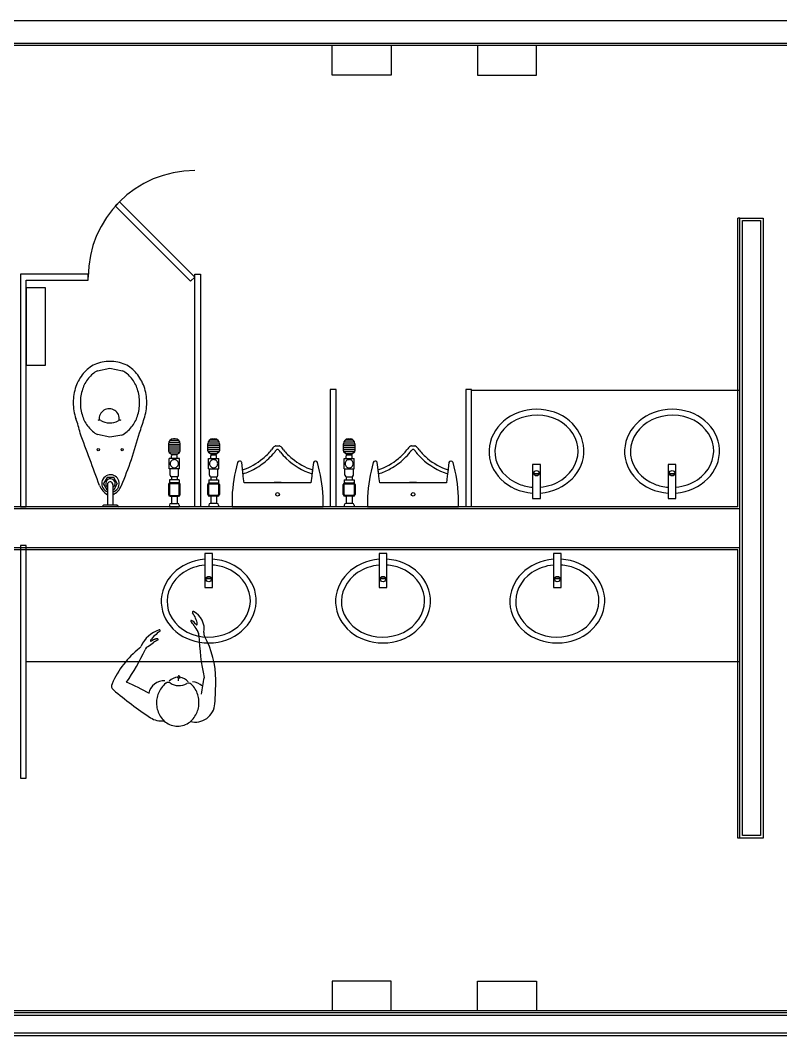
# Model space of a CAD drawing. Header units: millimetres. Extents: x -155 to 94595, y -3153 to 63413.
# Drawn here: x 76850 to 80775, y 37692 to 42957 of the extents above; entities that cross this region are included whole.
import ezdxf

# ---------------------------------------------------------------- set-up
doc = ezdxf.new("R2010")
doc.units = ezdxf.units.MM
for name, color, linetype in [('door', 252, 'Continuous'), ('int', 185, 'Continuous'), ('section', 2, 'Continuous'), ('wall', 5, 'Continuous')]:
    doc.layers.add(name, color=color, linetype=linetype)

msp = doc.modelspace()

# ---------------------------------------------------------------- linework, layer by layer
at = {"layer": 'door'}
msp.add_lwpolyline([(77749.86, 41632.055), (77360.951, 42020.963), (77339.738, 41999.75), (77728.646, 41610.841)], close=True, dxfattribs=at)
msp.add_arc((77749.86, 41632.055), 550, 90, 180, dxfattribs=at)
at = {"layer": 'int'}
for p, q in [((78460.018, 42674.587), (78460.018, 42826.989)), ((78764.823, 42826.989), (78764.823, 42674.587)), ((79210.018, 42826.989), (79210.018, 42674.587)), ((79514.823, 42674.587), (79514.823, 42826.989)), ((78764.823, 42674.587), (78460.018, 42674.587)), ((79210.018, 42674.587), (79514.823, 42674.587)), ((76979.86, 41576.974), (76879.86, 41576.974)), ((76879.86, 41576.974), (76879.86, 41176.974)), ((76979.86, 41176.974), (76979.86, 41576.974)), ((76879.86, 41176.974), (76979.86, 41176.974)), ((77248.487, 41149.239), (77312.473, 41162.058)), ((77312.473, 41162.058), (77376.46, 41149.239)), ((80564.86, 41046.991), (79179.86, 41046.989)), ((77312.473, 40806.624), (77248.487, 40819.442)), ((77372.884, 40816.494), (77312.473, 40806.624)), ((77614.86, 40771.989), (77614.86, 40735.075)), ((77614.86, 40770.832), (77674.86, 40770.832)), ((77614.86, 40760.832), (77674.86, 40760.832)), ((77616.476, 40780.832), (77673.243, 40780.832)), ((77623.43, 40790.832), (77666.289, 40790.832)), ((77649.86, 40796.989), (77639.86, 40796.989)), ((77674.86, 40735.075), (77674.86, 40771.989)), ((77817.609, 40735.075), (77817.609, 40771.989)), ((77877.609, 40770.832), (77817.609, 40770.832)), ((77877.609, 40760.832), (77817.609, 40760.832)), ((77875.993, 40780.832), (77819.226, 40780.832)), ((77869.039, 40790.832), (77826.18, 40790.832)), ((77842.609, 40796.989), (77852.609, 40796.989)), ((77877.609, 40771.989), (77877.609, 40735.075)), ((78517.609, 40735.071), (78517.609, 40771.984)), ((78577.609, 40770.827), (78517.609, 40770.827)), ((78577.609, 40760.827), (78517.609, 40760.827)), ((78575.993, 40780.827), (78519.225, 40780.827)), ((78569.039, 40790.827), (78526.179, 40790.827)), ((78542.609, 40796.984), (78552.609, 40796.984)), ((78577.609, 40771.984), (78577.609, 40735.071)), ((77614.86, 40750.832), (77674.86, 40750.832)), ((77614.86, 40740.832), (77674.86, 40740.832)), ((77615.805, 40730.832), (77673.915, 40730.832)), ((77618.942, 40727.014), (77634.86, 40715.329)), ((77627.363, 40720.832), (77662.356, 40720.832)), ((77629.86, 40695.329), (77629.86, 40710.329)), ((77654.86, 40715.329), (77634.86, 40715.329)), ((77654.86, 40715.329), (77670.777, 40727.014)), ((77659.86, 40695.329), (77659.86, 40710.329)), ((77877.609, 40750.832), (77817.609, 40750.832)), ((77877.609, 40740.832), (77817.609, 40740.832)), ((77876.664, 40730.832), (77818.554, 40730.832)), ((77837.609, 40715.329), (77821.692, 40727.014)), ((77865.105, 40720.832), (77830.113, 40720.832)), ((77832.609, 40695.329), (77832.609, 40710.329)), ((77837.609, 40715.329), (77857.609, 40715.329)), ((77873.527, 40727.014), (77857.609, 40715.329)), ((77862.609, 40695.329), (77862.609, 40710.329)), ((78577.609, 40750.827), (78517.609, 40750.827)), ((78577.609, 40740.828), (78517.609, 40740.828)), ((78576.664, 40730.828), (78518.554, 40730.828)), ((78537.609, 40715.324), (78521.691, 40727.01)), ((78565.105, 40720.828), (78530.113, 40720.828)), ((78532.609, 40695.324), (78532.609, 40710.324)), ((78537.609, 40715.324), (78557.609, 40715.324)), ((78573.527, 40727.01), (78557.609, 40715.324)), ((78562.609, 40695.324), (78562.609, 40710.324)), ((77671.066, 40695.329), (77618.653, 40695.329)), ((77618.653, 40643.329), (77618.653, 40695.329)), ((77671.066, 40643.329), (77671.066, 40695.329)), ((77821.403, 40643.329), (77821.403, 40695.329)), ((77821.403, 40695.329), (77873.815, 40695.329)), ((77873.815, 40643.329), (77873.815, 40695.329)), ((78521.403, 40643.325), (78521.403, 40695.324)), ((78521.403, 40695.324), (78573.815, 40695.324)), ((78573.815, 40643.325), (78573.815, 40695.324)), ((79534.898, 40664.365), (79494.831, 40664.365)), ((79494.831, 40664.365), (79494.831, 40617.158)), ((79534.898, 40617.158), (79534.898, 40664.365)), ((80234.898, 40664.365), (80194.831, 40664.365)), ((80194.831, 40664.365), (80194.831, 40617.158)), ((80234.898, 40617.158), (80234.898, 40664.365)), ((77298.202, 40597.507), (77278.769, 40566.319)), ((77332.51, 40597.507), (77298.202, 40597.507)), ((77350.116, 40566.319), (77332.51, 40597.507)), ((77671.066, 40643.329), (77618.653, 40643.329)), ((77623.185, 40609.208), (77623.185, 40643.329)), ((77629.86, 40602.004), (77629.86, 40586.686)), ((77659.31, 40601.983), (77630.41, 40601.983)), ((77659.86, 40602.004), (77659.86, 40586.686)), ((77666.535, 40609.208), (77666.535, 40643.329)), ((77821.403, 40643.329), (77873.815, 40643.329)), ((77825.934, 40609.208), (77825.934, 40643.329)), ((77832.609, 40602.004), (77832.609, 40586.686)), ((77833.159, 40601.983), (77862.059, 40601.983)), ((77862.609, 40602.004), (77862.609, 40586.686)), ((77869.284, 40609.208), (77869.284, 40643.329)), ((78521.403, 40643.325), (78573.815, 40643.325)), ((78525.934, 40609.203), (78525.934, 40643.325)), ((78532.609, 40601.999), (78532.609, 40586.681)), ((78533.159, 40601.978), (78562.059, 40601.978)), ((78562.609, 40601.999), (78562.609, 40586.681)), ((78569.284, 40609.203), (78569.284, 40643.325)), ((79534.898, 40617.158), (79494.831, 40617.158)), ((79494.831, 40617.158), (79494.831, 40489.014)), ((79494.831, 40617.158), (79534.898, 40617.158)), ((79534.898, 40489.014), (79534.898, 40617.158)), ((80234.898, 40617.158), (80194.831, 40617.158)), ((80194.831, 40617.158), (80194.831, 40489.014)), ((80194.831, 40617.158), (80234.898, 40617.158)), ((80234.898, 40489.014), (80234.898, 40617.158)), ((77298.202, 40535.131), (77278.769, 40566.319)), ((77299.879, 40566.393), (77299.879, 40457.406)), ((77327.158, 40562.433), (77327.158, 40457.406)), ((77350.116, 40566.319), (77332.51, 40535.131)), ((77614.36, 40561.151), (77614.36, 40510.151)), ((77670.36, 40586.686), (77619.36, 40586.686)), ((77619.36, 40586.686), (77619.36, 40569.686)), ((77619.36, 40561.151), (77619.36, 40510.151)), ((77666.11, 40570.401), (77623.61, 40570.401)), ((77666.11, 40565.401), (77623.61, 40565.401)), ((77670.36, 40586.686), (77670.36, 40569.686)), ((77670.36, 40510.151), (77670.36, 40561.151)), ((77675.36, 40510.151), (77675.36, 40561.151)), ((77817.109, 40510.151), (77817.109, 40561.151)), ((77822.109, 40586.686), (77873.109, 40586.686)), ((77822.109, 40586.686), (77822.109, 40569.686)), ((77822.109, 40510.151), (77822.109, 40561.151)), ((77826.359, 40570.401), (77868.859, 40570.401)), ((77826.359, 40565.401), (77868.859, 40565.401)), ((77873.109, 40586.686), (77873.109, 40569.686)), ((77873.109, 40561.151), (77873.109, 40510.151)), ((77878.109, 40561.151), (77878.109, 40510.151)), ((78517.109, 40510.146), (78517.109, 40561.146)), ((78522.109, 40586.681), (78573.109, 40586.681)), ((78522.109, 40586.681), (78522.109, 40569.681)), ((78522.109, 40510.146), (78522.109, 40561.146)), ((78526.359, 40570.396), (78568.859, 40570.396)), ((78526.359, 40565.396), (78568.859, 40565.396)), ((78573.109, 40586.681), (78573.109, 40569.681)), ((78573.109, 40561.146), (78573.109, 40510.146)), ((78578.109, 40561.146), (78578.109, 40510.146)), ((77299.879, 40535.131), (77298.202, 40535.131)), ((77332.51, 40535.131), (77327.158, 40535.131)), ((77623.61, 40505.901), (77666.11, 40505.901)), ((77623.61, 40500.901), (77666.11, 40500.901)), ((77629.86, 40500.901), (77629.86, 40463.989)), ((77659.86, 40500.901), (77659.86, 40463.989)), ((77868.859, 40505.901), (77826.359, 40505.901)), ((77868.859, 40500.901), (77826.359, 40500.901)), ((77832.609, 40500.901), (77832.609, 40463.989)), ((77862.609, 40500.901), (77862.609, 40463.989)), ((78568.859, 40505.896), (78526.359, 40505.896)), ((78568.859, 40500.896), (78526.359, 40500.896)), ((78532.609, 40500.896), (78532.609, 40463.985)), ((78562.609, 40500.896), (78562.609, 40463.985)), ((79494.831, 40489.014), (79534.898, 40489.014)), ((80194.831, 40489.014), (80234.898, 40489.014)), ((77279.89, 40457.406), (77269.656, 40446.989)), ((77360.064, 40446.989), (77269.656, 40446.989)), ((77279.89, 40457.406), (77348.123, 40457.406)), ((77348.123, 40457.406), (77360.064, 40446.989)), ((77619.36, 40455.489), (77619.36, 40446.989)), ((77619.36, 40446.989), (77670.36, 40446.989)), ((77627.86, 40463.989), (77661.86, 40463.989)), ((77670.36, 40455.489), (77670.36, 40446.989)), ((77822.109, 40455.489), (77822.109, 40446.989)), ((77873.109, 40446.989), (77822.109, 40446.989)), ((77864.609, 40463.989), (77830.609, 40463.989)), ((77873.109, 40455.489), (77873.109, 40446.989)), ((78522.109, 40455.485), (78522.109, 40446.985)), ((78573.109, 40446.985), (78522.109, 40446.985)), ((78564.609, 40463.985), (78530.609, 40463.985)), ((78573.109, 40455.485), (78573.109, 40446.985)), ((77842.389, 40204.965), (77802.321, 40204.965)), ((77802.321, 40204.965), (77802.321, 40076.821)), ((77842.389, 40076.821), (77842.389, 40204.965)), ((78742.389, 40204.965), (78702.321, 40204.965)), ((78702.321, 40204.965), (78702.321, 40076.821)), ((78742.389, 40076.821), (78742.389, 40204.965)), ((79642.389, 40204.965), (79602.321, 40204.965)), ((79602.321, 40204.965), (79602.321, 40076.821)), ((79642.389, 40076.821), (79642.389, 40204.965)), ((77802.321, 40076.821), (77842.389, 40076.821)), ((77842.389, 40076.821), (77802.321, 40076.821)), ((77802.321, 40076.821), (77802.321, 40029.613)), ((77842.389, 40029.613), (77842.389, 40076.821)), ((78702.321, 40076.821), (78742.389, 40076.821)), ((78742.389, 40076.821), (78702.321, 40076.821)), ((78702.321, 40076.821), (78702.321, 40029.613)), ((78742.389, 40029.613), (78742.389, 40076.821)), ((79602.321, 40076.821), (79642.389, 40076.821)), ((79642.389, 40076.821), (79602.321, 40076.821)), ((79602.321, 40076.821), (79602.321, 40029.613)), ((79642.389, 40029.613), (79642.389, 40076.821)), ((77802.321, 40029.613), (77842.389, 40029.613)), ((78702.321, 40029.613), (78742.389, 40029.613)), ((79602.321, 40029.613), (79642.389, 40029.613)), ((77537.46, 39759.825), (77536.945, 39759.501)), ((77538.117, 39760.217), (77537.46, 39759.825)), ((77538.727, 39760.564), (77538.117, 39760.217)), ((77539.298, 39760.876), (77538.727, 39760.564)), ((77539.833, 39761.157), (77539.298, 39760.876)), ((77540.34, 39761.414), (77539.833, 39761.157)), ((77540.824, 39761.65), (77540.34, 39761.414)), ((77541.288, 39761.87), (77540.824, 39761.65)), ((77541.737, 39762.077), (77541.288, 39761.87)), ((77542.175, 39762.272), (77541.737, 39762.077)), ((77542.605, 39762.458), (77542.175, 39762.272)), ((77543.031, 39762.637), (77542.605, 39762.458)), ((77543.454, 39762.809), (77543.031, 39762.637)), ((77543.88, 39762.977), (77543.454, 39762.809)), ((77544.311, 39763.142), (77543.88, 39762.977)), ((77544.751, 39763.304), (77544.311, 39763.142)), ((77545.202, 39763.466), (77544.751, 39763.304)), ((77545.669, 39763.627), (77545.202, 39763.466)), ((77546.157, 39763.788), (77545.669, 39763.627)), ((77546.67, 39763.951), (77546.157, 39763.788)), ((77547.214, 39764.116), (77546.67, 39763.951)), ((77547.796, 39764.282), (77547.214, 39764.116)), ((77548.423, 39764.451), (77547.796, 39764.282)), ((77549.105, 39764.621), (77548.423, 39764.451)), ((77549.851, 39764.792), (77549.105, 39764.621)), ((77550.673, 39764.96), (77549.851, 39764.792)), ((77551.584, 39765.12), (77550.673, 39764.96)), ((77552.597, 39765.265), (77551.584, 39765.12)), ((77553.723, 39765.38), (77552.597, 39765.265)), ((77554.964, 39765.444), (77553.723, 39765.38)), ((77556.309, 39765.423), (77554.964, 39765.444)), ((77557.713, 39765.27), (77556.309, 39765.423)), ((77559.093, 39764.929), (77557.713, 39765.27)), ((77560.31, 39764.346), (77559.093, 39764.929)), ((77561.202, 39763.497), (77560.31, 39764.346)), ((77561.062, 39759.689), (77561.101, 39759.919)), ((77561.101, 39759.919), (77561.579, 39761.182)), ((77561.637, 39762.412), (77561.202, 39763.497)), ((77561.579, 39761.182), (77561.637, 39762.412)), ((80564.86, 39646.988), (76879.86, 39646.993)), ((77661.09, 39562.288), (77661.059, 39562.103)), ((77661.225, 39563.054), (77661.09, 39562.288)), ((77661.389, 39563.892), (77661.225, 39563.054)), ((77661.593, 39564.814), (77661.389, 39563.892)), ((77661.846, 39565.831), (77661.593, 39564.814)), ((77662.166, 39566.955), (77661.846, 39565.831)), ((77662.573, 39568.189), (77662.166, 39566.955)), ((77663.094, 39569.523), (77662.573, 39568.189)), ((77663.761, 39570.917), (77663.094, 39569.523)), ((77664.602, 39572.285), (77663.761, 39570.917)), ((77665.628, 39573.479), (77664.602, 39572.285)), ((77666.818, 39574.3), (77665.628, 39573.479)), ((77668.094, 39574.564), (77666.818, 39574.3)), ((77667.06, 39549.18), (77667.749, 39566.103)), ((77669.345, 39574.197), (77668.094, 39574.564)), ((77670.464, 39573.282), (77669.345, 39574.197)), ((77671.39, 39572.008), (77670.464, 39573.282)), ((77672.117, 39570.576), (77671.39, 39572.008)), ((77672.668, 39569.133), (77672.117, 39570.576)), ((77673.079, 39567.761), (77672.668, 39569.133)), ((77673.384, 39566.498), (77673.079, 39567.761)), ((77673.611, 39565.351), (77673.384, 39566.498)), ((77673.781, 39564.317), (77673.611, 39565.351)), ((77673.909, 39563.382), (77673.781, 39564.317)), ((77674.004, 39562.533), (77673.909, 39563.382)), ((77674.076, 39561.759), (77674.004, 39562.533)), ((77674.091, 39561.572), (77674.076, 39561.759)), ((77565.783, 39492.574), (77562.615, 39485.425)), ((77569.405, 39499.561), (77565.783, 39492.574)), ((77573.485, 39506.355), (77569.405, 39499.561)), ((77578.026, 39512.921), (77573.485, 39506.355)), ((77583.026, 39519.22), (77578.026, 39512.921)), ((77588.483, 39525.21), (77583.026, 39519.22)), ((77594.387, 39530.846), (77588.483, 39525.21)), ((77600.725, 39536.081), (77594.387, 39530.846)), ((77601.818, 39536.907), (77600.725, 39536.081)), ((77732.112, 39530.725), (77731.086, 39531.641)), ((77738.003, 39524.993), (77732.112, 39530.725)), ((77743.43, 39518.894), (77738.003, 39524.993)), ((77748.38, 39512.48), (77743.43, 39518.894)), ((77752.852, 39505.795), (77748.38, 39512.48)), ((77756.843, 39498.882), (77752.852, 39505.795)), ((77760.357, 39491.778), (77756.843, 39498.882)), ((77763.398, 39484.52), (77760.357, 39491.778)), ((77552.911, 39440.475), (77552.816, 39432.822)), ((77553.439, 39448.111), (77552.911, 39440.475)), ((77554.399, 39455.713), (77553.439, 39448.111)), ((77555.794, 39463.264), (77554.399, 39455.713)), ((77557.626, 39470.746), (77555.794, 39463.264)), ((77559.898, 39478.141), (77557.626, 39470.746)), ((77562.615, 39485.425), (77559.898, 39478.141)), ((77765.973, 39477.136), (77763.398, 39484.52)), ((77768.089, 39469.655), (77765.973, 39477.136)), ((77769.752, 39462.1), (77768.089, 39469.655)), ((77770.968, 39454.494), (77769.752, 39462.1)), ((77771.744, 39446.854), (77770.968, 39454.494)), ((77772.082, 39439.199), (77771.744, 39446.854)), ((77771.987, 39431.546), (77772.082, 39439.199)), ((77552.816, 39432.822), (77553.155, 39425.167)), ((77553.155, 39425.167), (77553.93, 39417.527)), ((77553.93, 39417.527), (77555.147, 39409.921)), ((77555.147, 39409.921), (77556.81, 39402.366)), ((77556.81, 39402.366), (77558.925, 39394.885)), ((77558.925, 39394.885), (77561.501, 39387.502)), ((77561.501, 39387.502), (77564.543, 39380.243)), ((77759.114, 39379.447), (77762.282, 39386.596)), ((77762.282, 39386.596), (77765, 39393.88)), ((77765, 39393.88), (77767.272, 39401.275)), ((77767.272, 39401.275), (77769.104, 39408.757)), ((77769.104, 39408.757), (77770.498, 39416.308)), ((77770.498, 39416.308), (77771.459, 39423.91)), ((77771.459, 39423.91), (77771.987, 39431.546)), ((77564.543, 39380.243), (77568.056, 39373.14)), ((77568.056, 39373.14), (77572.048, 39366.226)), ((77572.048, 39366.226), (77576.519, 39359.541)), ((77576.519, 39359.541), (77581.47, 39353.127)), ((77581.47, 39353.127), (77586.896, 39347.029)), ((77586.896, 39347.029), (77592.788, 39341.296)), ((77592.788, 39341.296), (77599.129, 39335.98)), ((77599.129, 39335.98), (77605.897, 39331.132)), ((77605.897, 39331.132), (77613.063, 39326.806)), ((77710.278, 39326.878), (77717.418, 39331.159)), ((77717.418, 39331.159), (77724.171, 39335.941)), ((77724.171, 39335.941), (77730.51, 39341.175)), ((77730.51, 39341.175), (77736.414, 39346.812)), ((77736.414, 39346.812), (77741.87, 39352.802)), ((77741.87, 39352.802), (77746.871, 39359.101)), ((77746.871, 39359.101), (77751.412, 39365.666)), ((77751.412, 39365.666), (77755.492, 39372.46)), ((77755.492, 39372.46), (77759.114, 39379.447)), ((77613.063, 39326.806), (77620.588, 39323.051)), ((77620.588, 39323.051), (77628.424, 39319.912)), ((77628.424, 39319.912), (77636.521, 39317.432)), ((77636.521, 39317.432), (77644.816, 39315.642)), ((77644.816, 39315.642), (77653.245, 39314.567)), ((77653.245, 39314.567), (77661.739, 39314.221)), ((77661.739, 39314.221), (77670.228, 39314.606)), ((77670.228, 39314.606), (77678.641, 39315.715)), ((77678.641, 39315.715), (77686.912, 39317.528)), ((77686.912, 39317.528), (77694.979, 39320.018)), ((77694.979, 39320.018), (77702.784, 39323.149)), ((77702.784, 39323.149), (77710.278, 39326.878)), ((78764.824, 37999.392), (78460.019, 37999.392)), ((78460.019, 37999.392), (78460.019, 37846.989)), ((78764.824, 37846.989), (78764.824, 37999.392)), ((79210.019, 37846.989), (79210.019, 37999.392)), ((79210.019, 37999.392), (79514.824, 37999.392)), ((79514.824, 37999.392), (79514.824, 37846.989))]:
    msp.add_line(p, q, dxfattribs=at)
at = {"layer": 'int', "linetype": 'ByBlock'}
for p, q in [((78169.05, 40761.989), (78186.169, 40761.989)), ((78869.05, 40761.985), (78886.168, 40761.985)), ((78181.227, 40741.989), (78173.991, 40741.989)), ((78881.227, 40741.985), (78873.991, 40741.985)), ((77982.949, 40681.989), (77981.001, 40681.989)), ((77998.648, 40625.292), (77992.609, 40674.573)), ((78362.609, 40674.573), (78356.545, 40625.069)), ((78374.217, 40681.989), (78372.27, 40681.989)), ((78682.949, 40681.985), (78681.001, 40681.985)), ((78698.648, 40625.288), (78692.609, 40674.569)), ((79062.609, 40674.569), (79056.545, 40625.065)), ((79074.217, 40681.985), (79072.269, 40681.985)), ((77999.499, 40617.361), (77997.249, 40637.703)), ((78000.898, 40604.95), (77998.648, 40625.292)), ((78002.461, 40590.81), (78000.898, 40604.95)), ((78354.297, 40604.738), (78349.45, 40571.096)), ((78356.545, 40625.069), (78354.297, 40604.738)), ((78357.944, 40637.481), (78355.696, 40617.149)), ((78699.499, 40617.356), (78697.249, 40637.699)), ((78700.897, 40604.945), (78698.648, 40625.288)), ((78702.461, 40590.805), (78700.897, 40604.945)), ((79054.297, 40604.733), (79049.45, 40571.092)), ((79056.545, 40625.065), (79054.297, 40604.733)), ((79057.944, 40637.476), (79055.696, 40617.144)), ((78005.768, 40571.037), (78002.461, 40590.81)), ((78007.882, 40570.871), (78005.768, 40571.037)), ((78012.124, 40570.955), (78007.882, 40570.871)), ((78013.519, 40570.989), (78012.124, 40570.955)), ((78341.7, 40570.989), (78013.519, 40570.989)), ((78159.625, 40570.989), (78159.625, 40573.269)), ((78159.625, 40573.269), (78195.593, 40573.269)), ((78195.593, 40573.269), (78195.593, 40570.989)), ((78343.095, 40571.028), (78341.7, 40570.989)), ((78347.336, 40570.959), (78343.095, 40571.028)), ((78349.45, 40571.096), (78347.336, 40570.959)), ((78705.768, 40571.032), (78702.461, 40590.805)), ((78707.882, 40570.867), (78705.768, 40571.032)), ((78712.123, 40570.95), (78707.882, 40570.867)), ((78713.519, 40570.985), (78712.123, 40570.95)), ((79041.699, 40570.985), (78713.519, 40570.985)), ((78859.625, 40570.985), (78859.625, 40573.265)), ((78859.625, 40573.265), (78895.593, 40573.265)), ((78895.593, 40573.265), (78895.593, 40570.985)), ((79043.095, 40571.024), (79041.699, 40570.985)), ((79047.336, 40570.955), (79043.095, 40571.024)), ((79049.45, 40571.092), (79047.336, 40570.955)), ((77942.609, 40498.693), (77942.609, 40446.989)), ((78412.609, 40446.989), (78412.609, 40498.693)), ((78642.609, 40498.688), (78642.609, 40446.985)), ((79112.609, 40446.985), (79112.609, 40498.688)), ((77942.609, 40446.989), (78412.609, 40446.989)), ((78642.609, 40446.985), (79112.609, 40446.985))]:
    msp.add_line(p, q, dxfattribs=at)
at = {"layer": 'int'}
for centre, radius in [((77252.313, 40741.396), 5.475), ((77375.316, 40741.396), 5.475), ((79514.864, 40620.321), 13.956), ((80214.864, 40620.321), 13.956), ((77822.355, 40073.658), 13.956), ((78722.355, 40073.658), 13.956), ((79622.355, 40073.658), 13.956)]:
    msp.add_circle(centre, radius, dxfattribs=at)
at = {"layer": 'int', "linetype": 'ByBlock'}
for centre in [(78177.609, 40510.989), (78877.609, 40510.985)]:
    msp.add_circle(centre, 9.5, dxfattribs=at)
at = {"layer": 'int'}
for centre, radius, start, end in [((77315.567, 41016.487), 183.932, 116.251824, 139.973954), ((77312.333, 40992.865), 204.124, 89.960565, 112.502143), ((77312.614, 40992.865), 204.124, 67.497857, 90.039435), ((77309.38, 41016.487), 183.932, 40.026046, 63.748176), ((77338.574, 40997.164), 213.977, 139.973954, 160.817856), ((77317.013, 41017.647), 148.366, 117.507974, 141.500328), ((77307.934, 41017.647), 148.366, 38.499672, 62.492026), ((77286.373, 40997.164), 213.977, 19.182144, 40.026046), ((77374.703, 40984.596), 252.23, 160.817856, 180), ((77342.363, 40997.483), 180.757, 141.500328, 161.764165), ((77282.584, 40997.483), 180.757, 18.235835, 38.499672), ((77250.244, 40984.596), 252.23, 0, 19.182144), ((77382.25, 40984.341), 222.754, 161.764165, 180), ((77242.697, 40984.341), 222.754, 360, 18.235835), ((77374.703, 40984.596), 252.23, 180, 199.182144), ((77382.25, 40984.341), 222.754, 180, 198.235835), ((77242.697, 40984.341), 222.754, 341.764165, 0), ((77250.244, 40984.596), 252.23, 340.817856, 360), ((77342.363, 40971.199), 180.757, 198.235835, 218.499672), ((77308.496, 40900.23), 52.244, 352.735434, 186.187384), ((77282.584, 40971.199), 180.757, 321.500328, 341.764165), ((76599.147, 40704.379), 572.423, 12.41423, 20.166312), ((77317.013, 40951.035), 148.366, 218.499672, 242.492026), ((77257.838, 40883.461), 11.211, 51.994761, 133.968029), ((77311.277, 40974.41), 94.385, 240.45891, 297.59909), ((77362.788, 40882.696), 11.211, 51.994761, 133.968029), ((77299.208, 40957.976), 159.516, 297.507974, 321.500328), ((76613.738, 41146.221), 908.26, 339.486433, 344.383482), ((54548.412, 32349.931), 24146.842, 19.8696151, 20.553471), ((75598.561, 41316.403), 1928.721, 336.812346, 345.329676), ((77639.86, 40771.989), 25, 90, 180), ((77649.86, 40771.989), 25, 360, 90), ((77842.609, 40771.989), 25, 90, 180), ((77852.609, 40771.989), 25, 360, 90), ((78542.609, 40771.984), 25, 90, 180), ((78552.609, 40771.984), 25, 360, 90), ((77624.86, 40735.075), 10, 180, 233.716979), ((77634.86, 40710.329), 5, 90, 180), ((77654.86, 40710.329), 5, 0, 90), ((77664.86, 40735.075), 10, 306.283021, 360), ((77827.609, 40735.075), 10, 180, 233.716979), ((77837.609, 40710.329), 5, 90, 180), ((77857.609, 40710.329), 5, 0, 90), ((77867.609, 40735.075), 10, 306.283021, 360), ((78527.609, 40735.071), 10, 180, 233.716979), ((78537.609, 40710.324), 5, 90, 180), ((78557.609, 40710.324), 5, 0, 90), ((78567.609, 40735.071), 10, 306.283021, 360), ((77644.454, 40669.329), 20.8, 157.301382, 180), ((77644.454, 40669.329), 20.8, 180, 202.698618), ((77644.651, 40669.246), 21.014, 134.720084, 157.301382), ((77644.651, 40669.412), 21.014, 202.698618, 225.279916), ((77644.778, 40669.119), 21.194, 112.30275, 134.720084), ((77644.778, 40669.539), 21.194, 225.279916, 247.69725), ((77644.86, 40668.919), 21.41, 90, 112.30275), ((77644.86, 40669.739), 21.41, 247.69725, 270), ((77644.86, 40668.919), 21.41, 67.69725, 90), ((77644.86, 40669.739), 21.41, 270, 292.30275), ((77644.941, 40669.119), 21.194, 45.279916, 67.69725), ((77644.941, 40669.539), 21.194, 292.30275, 314.720084), ((77645.068, 40669.246), 21.014, 22.698618, 45.279916), ((77645.068, 40669.412), 21.014, 314.720084, 337.301382), ((77645.265, 40669.329), 20.8, 0, 22.698618), ((77645.265, 40669.329), 20.8, 337.301382, 360), ((77847.203, 40669.329), 20.8, 157.301382, 180), ((77847.203, 40669.329), 20.8, 180, 202.698618), ((77847.401, 40669.246), 21.014, 134.720084, 157.301382), ((77847.401, 40669.412), 21.014, 202.698618, 225.279916), ((77847.527, 40669.119), 21.194, 112.30275, 134.720084), ((77847.527, 40669.539), 21.194, 225.279916, 247.69725), ((77847.609, 40668.919), 21.41, 90, 112.30275), ((77847.609, 40669.739), 21.41, 247.69725, 270), ((77847.609, 40668.919), 21.41, 67.69725, 90), ((77847.609, 40669.739), 21.41, 270, 292.30275), ((77847.691, 40669.119), 21.194, 45.279916, 67.69725), ((77847.691, 40669.539), 21.194, 292.30275, 314.720084), ((77847.818, 40669.246), 21.014, 22.698618, 45.279916), ((77847.818, 40669.412), 21.014, 314.720084, 337.301382), ((77848.015, 40669.329), 20.8, 0, 22.698618), ((77848.015, 40669.329), 20.8, 337.301382, 360), ((78547.203, 40669.324), 20.8, 157.301382, 180), ((78547.203, 40669.324), 20.8, 180, 202.698618), ((78547.401, 40669.242), 21.014, 134.720084, 157.301382), ((78547.401, 40669.407), 21.014, 202.698618, 225.279916), ((78547.527, 40669.114), 21.194, 112.30275, 134.720084), ((78547.527, 40669.535), 21.194, 225.279916, 247.69725), ((78547.609, 40668.915), 21.41, 90, 112.30275), ((78547.609, 40669.734), 21.41, 247.69725, 270), ((78547.609, 40668.915), 21.41, 67.69725, 90), ((78547.609, 40669.734), 21.41, 270, 292.30275), ((78547.691, 40669.114), 21.194, 45.279916, 67.69725), ((78547.691, 40669.535), 21.194, 292.30275, 314.720084), ((78547.817, 40669.242), 21.014, 22.698618, 45.279916), ((78547.817, 40669.407), 21.014, 314.720084, 337.301382), ((78548.015, 40669.324), 20.8, 0, 22.698618), ((78548.015, 40669.324), 20.8, 337.301382, 360), ((77315.004, 40566.989), 45.112, 285.629901, 250.410509), ((77630.41, 40609.208), 7.225, 180, 270), ((77659.31, 40609.208), 7.225, 270, 0), ((77833.159, 40609.208), 7.225, 180, 270), ((77862.059, 40609.208), 7.225, 270, 360), ((78533.159, 40609.203), 7.225, 180, 270), ((78562.059, 40609.203), 7.225, 270, 360), ((77346.677, 40593.018), 95.945, 202.061459, 240.806745), ((77315.004, 40566.989), 24.159, 300.205093, 231.239134), ((77313.085, 40561.431), 14.108, 355.929887, 159.409072), ((77290.968, 40586.926), 85.902, 294.916715, 339.597889), ((77623.61, 40561.151), 9.25, 90, 180), ((77623.61, 40561.151), 4.25, 90, 180), ((77666.11, 40561.151), 9.25, 0, 90), ((77666.11, 40561.151), 4.25, 0, 90), ((77826.359, 40561.151), 9.25, 90, 180), ((77826.359, 40561.151), 4.25, 90, 180), ((77868.859, 40561.151), 9.25, 0, 90), ((77868.859, 40561.151), 4.25, 360, 90), ((78526.359, 40561.146), 9.25, 90, 180), ((78526.359, 40561.146), 4.25, 90, 180), ((78568.859, 40561.146), 9.25, 0, 90), ((78568.859, 40561.146), 4.25, 360, 90), ((77623.61, 40510.151), 9.25, 180, 270), ((77623.61, 40510.151), 4.25, 180, 270), ((77666.11, 40510.151), 4.25, 270, 360), ((77666.11, 40510.151), 9.25, 270, 360), ((77826.359, 40510.151), 9.25, 180, 270), ((77826.359, 40510.151), 4.25, 180, 270), ((77868.859, 40510.151), 4.25, 270, 360), ((77868.859, 40510.151), 9.25, 270, 360), ((78526.359, 40510.146), 9.25, 180, 270), ((78526.359, 40510.146), 4.25, 180, 270), ((78568.859, 40510.146), 4.25, 270, 360), ((78568.859, 40510.146), 9.25, 270, 360), ((77627.86, 40455.489), 8.5, 90, 180), ((77661.86, 40455.489), 8.5, 0, 90), ((77830.609, 40455.489), 8.5, 90, 180), ((77864.609, 40455.489), 8.5, 0, 90), ((78530.609, 40455.485), 8.5, 90, 180), ((78564.609, 40455.485), 8.5, 0, 90), ((77732.224, 39857.696), 3.117, 51.93397, 231.835012), ((77694.595, 39792.26), 78.57, 36.197123, 59.776523), ((77743.057, 39902.008), 4.529, 86.454708, 214.447936), ((77630.27, 39820.086), 134.871, 8.932423, 36.044323), ((77697.123, 39815.489), 102.097, 350.541523, 63.086723), ((77613.231, 39665.28), 153.145, 107.580073, 155.717583), ((77683.087, 39635.938), 202.306, 123.92761, 142.965143), ((77568.207, 39807.38), 4.083, 298.75074, 107.556848), ((77651.353, 39779.959), 109.09, 29.327523, 43.641423), ((78049.481, 40003.543), 347.525, 209.31515, 215.132749), ((77760.479, 39840.481), 3.075, 216.289713, 10.241948), ((77740.401, 39784.261), 31.473, 356.974291, 37.803729), ((77524.042, 39755.939), 3.069, 142.965686, 303.308764), ((77568.873, 39687.71), 78.57, 113.975793, 123.307373), ((77603.614, 39659.44), 108.906, 112.999455, 127.335115), ((79062.362, 39830.866), 1291.434, 182.141873, 191.824943), ((77828.892, 39793.535), 31.489, 170.538228, 208.429528), ((77378.597, 39549.836), 480.523, 0.434823, 28.421623), ((77762.887, 39339.885), 480.523, 128.389153, 156.211833), ((76329.208, 40264.884), 1290.561, 325.880313, 334.508378), ((77444.932, 39741.207), 31.488, 308.382325, 335.719268), ((77523.665, 39698.505), 31.498, 118.858033, 159.660793), ((77326.593, 40022.748), 347.968, 301.511063, 307.322295), ((77001.886, 38580.569), 1038.745, 60.278423, 67.605923), ((77592.798, 39467.026), 81.861, 87.666923, 167.377554), ((77613.006, 39522.146), 18.522, 57.48673, 127.158141), ((77667.62, 39499.353), 68.504, 94.341757, 136.103743), ((77662.448, 39499.564), 68.504, 39.230123, 80.992123), ((77734.392, 39461.257), 81.862, 47.800523, 87.666923), ((78811.787, 39338.396), 1038.744, 167.330417, 172.170953), ((75770.94, 39579.658), 2088.33, 355.904179, 359.281842), ((77346.839, 39522.277), 26.268, 154.205388, 229.848483), ((78675.103, 41099.051), 2087.943, 229.888923, 236.469923), ((77669.555, 39610.427), 86.318, 237.330223, 298.003623), ((77718.737, 39517.848), 18.514, 48.162859, 117.86287), ((77751.893, 39437.808), 102.304, 256.079146, 355.903437), ((77578.289, 39443.835), 102.309, 236.470322, 277.504244)]:
    msp.add_arc(centre, radius, start, end, dxfattribs=at)
at = {"layer": 'int', "linetype": 'ByBlock'}
for centre, radius, start, end in [((78189.233, 40717.635), 48.731, 119.690424, 152.469272), ((78189.233, 40717.635), 48.731, 114.467805, 119.690424), ((78165.985, 40717.635), 48.731, 60.309576, 65.532195), ((78165.985, 40717.635), 48.731, 27.530728, 60.309576), ((78889.233, 40717.631), 48.731, 119.690424, 152.469272), ((78889.233, 40717.631), 48.731, 114.467805, 119.690424), ((78865.985, 40717.631), 48.731, 60.309576, 65.532195), ((78865.985, 40717.631), 48.731, 27.530728, 60.309576), ((77893.01, 40947.346), 327.018, 309.766041, 320.686392), ((77893.036, 40947.266), 346.94, 313.590065, 321.089259), ((78189.233, 40717.635), 28.731, 122.039976, 155.937207), ((78165.985, 40717.635), 28.731, 24.062793, 57.960024), ((78461.28, 40945.315), 345.015, 218.752734, 226.276189), ((78461.28, 40945.315), 325.015, 219.140176, 230.098696), ((78593.01, 40947.342), 327.018, 309.766041, 320.686392), ((78593.036, 40947.261), 346.94, 313.590065, 321.089259), ((78889.233, 40717.631), 28.731, 122.039976, 155.937207), ((78865.985, 40717.631), 28.731, 24.062793, 57.960024), ((79161.28, 40945.311), 345.015, 218.752734, 226.276189), ((79161.28, 40945.311), 325.015, 219.140176, 230.098696), ((78732.411, 40459.964), 790.75, 164.245573, 177.192653), ((77981.001, 40671.989), 10, 90, 164.485689), ((77984.205, 40673.626), 8.457, 6.431164, 98.542544), ((77890.129, 40954.217), 334.149, 288.697812, 309.392303), ((77893.036, 40947.266), 346.94, 299.103228, 313.590065), ((78463.811, 40950.812), 350.742, 226.597976, 252.046343), ((78464.145, 40952.122), 332.081, 230.472908, 251.349019), ((78372.27, 40671.989), 10, 90, 165.026292), ((78373.732, 40671.351), 10.65, 18.1269, 87.387411), ((77622.807, 40459.964), 790.751, 2.807351, 15.754423), ((79432.41, 40459.959), 790.75, 164.245573, 177.192653), ((78681.001, 40671.985), 10, 90, 164.485689), ((78684.205, 40673.621), 8.457, 6.431164, 98.542544), ((78590.129, 40954.212), 334.149, 288.697812, 309.392303), ((78593.036, 40947.261), 346.94, 299.103228, 313.590065), ((79163.811, 40950.807), 350.742, 226.597976, 252.046343), ((79164.144, 40952.117), 332.081, 230.472908, 251.349019), ((79072.269, 40671.985), 10, 90, 165.026292), ((79073.732, 40671.346), 10.65, 18.1269, 87.387411), ((78322.807, 40459.959), 790.751, 2.807351, 15.754423), ((77888.685, 40961.047), 361.109, 287.870648, 298.642872), ((78588.685, 40961.042), 361.109, 287.870648, 298.642872)]:
    msp.add_arc(centre, radius, start, end, dxfattribs=at)
at = {"layer": 'int'}
for centre, major_axis in [((79514.864, 40733.516), (245.057, 7.024)), ((80214.864, 40733.516), (245.057, 7.024)), ((77822.355, 39960.463), (-245.057, -7.024)), ((78722.355, 39960.463), (-245.057, -7.024)), ((79622.355, 39960.463), (-245.057, -7.024))]:
    msp.add_ellipse(centre, major_axis=major_axis, ratio=0.88267885, start_param=-1.51427552, end_param=4.60527825, dxfattribs=at)
for points in [[(79534.898, 40548.056), (79575.107, 40551.619), (79614.097, 40565.27), (79705.585, 40626.849), (79737.059, 40693.727), (79720.029, 40819.624), (79671.05, 40878.531), (79532.65, 40930.662), (79446.579, 40921.457), (79325.827, 40842.41), (79293.32, 40775.832), (79308.427, 40649.755), (79356.452, 40590.334), (79447.094, 40554.906), (79470.756, 40549.559), (79494.831, 40547.772)], [(80234.898, 40548.056), (80275.107, 40551.619), (80314.097, 40565.27), (80405.585, 40626.849), (80437.059, 40693.727), (80420.029, 40819.624), (80371.05, 40878.531), (80232.65, 40930.662), (80146.579, 40921.457), (80025.827, 40842.41), (79993.32, 40775.832), (80008.427, 40649.755), (80056.452, 40590.334), (80147.094, 40554.906), (80170.756, 40549.559), (80194.831, 40547.772)], [(77802.321, 40145.923), (77762.113, 40142.359), (77723.122, 40128.708), (77631.634, 40067.13), (77600.16, 40000.251), (77617.191, 39874.355), (77666.17, 39815.448), (77804.569, 39763.317), (77890.64, 39772.522), (78011.392, 39851.569), (78043.899, 39918.147), (78028.792, 40044.224), (77980.767, 40103.644), (77890.126, 40139.072), (77866.464, 40144.42), (77842.389, 40146.207)], [(78702.321, 40145.923), (78662.113, 40142.359), (78623.122, 40128.708), (78531.634, 40067.13), (78500.16, 40000.251), (78517.191, 39874.355), (78566.17, 39815.448), (78704.569, 39763.317), (78790.64, 39772.522), (78911.392, 39851.569), (78943.899, 39918.147), (78928.792, 40044.224), (78880.767, 40103.644), (78790.126, 40139.072), (78766.464, 40144.42), (78742.389, 40146.207)], [(79602.321, 40145.923), (79562.113, 40142.359), (79523.122, 40128.708), (79431.634, 40067.13), (79400.16, 40000.251), (79417.191, 39874.355), (79466.17, 39815.448), (79604.569, 39763.317), (79690.64, 39772.522), (79811.392, 39851.569), (79843.899, 39918.147), (79828.792, 40044.224), (79780.767, 40103.644), (79690.126, 40139.072), (79666.464, 40144.42), (79642.389, 40146.207)]]:
    msp.add_open_spline(points, degree=3, knots=[-1.50346506, -1.50346506, -1.50346506, -1.50346506, -0.94925028, -0.94925028, 0.09346519, 0.09346519, 1.13618065, 1.13618065, 2.17889611, 2.17889611, 3.22161158, 3.22161158, 4.26432704, 4.26432704, 4.5961953, 4.5961953, 4.5961953, 4.5961953], dxfattribs=at)
at = {"layer": 'section'}
for p, q in [((80564.86, 41936.989), (80554.86, 41936.989)), ((80564.86, 38736.989), (80554.86, 38736.989))]:
    msp.add_line(p, q, dxfattribs=at)
for points in [[(81574.86, 42836.989), (81574.86, 42826.989), (73273.756, 42826.989), (73273.756, 42826.989), (73273.756, 42771.989)], [(80554.86, 40446.989), (80554.86, 41936.989)], [(78479.856, 40446.989), (78479.86, 41051.85), (78449.86, 41051.85), (78449.856, 40446.989)], [(79179.856, 40446.989), (79179.86, 41051.85), (79149.86, 41051.85), (79149.856, 40446.989)], [(80554.86, 40446.989), (73273.756, 40446.989)], [(73273.756, 40226.989), (80554.86, 40226.989)], [(80554.86, 38736.989), (80554.86, 40226.989)], [(73273.756, 37846.989), (81574.86, 37846.989), (81574.86, 39436.989)]]:
    msp.add_lwpolyline(points, dxfattribs=at)
for points in [[(76879.86, 40446.989), (76879.86, 41616.989), (77199.86, 41616.989), (77199.86, 41646.989), (76849.86, 41646.989), (76849.86, 40446.989)], [(77779.86, 40446.989), (77749.86, 40446.989), (77749.86, 41646.989), (77779.86, 41646.989)], [(76879.86, 40246.989), (76849.86, 40246.989), (76849.86, 39046.989), (76879.86, 39046.989)]]:
    msp.add_lwpolyline(points, close=True, dxfattribs=at)
at = {"layer": 'wall'}
for points in [[(73263.756, 30098.557), (73093.232, 30098.557), (73093.232, 44976.989), (73265.005, 44976.989), (73265.097, 43006.989), (75895.097, 43006.989), (75895.097, 48397.894), (80229.478, 48397.894), (80229.478, 49397.989), (80399.478, 49397.989), (80400.836, 48397.894), (85765.097, 48397.894), (85765.097, 44756.989), (85595.097, 44756.989), (85594.187, 48227.894), (76065.097, 48227.894), (76065.097, 42956.989), (85765.097, 42956.989), (85765.097, 42836.989), (74037.114, 42836.989), (73263.756, 42836.989)], [(80684.86, 41936.989), (80684.86, 38736.989), (80564.86, 38736.989), (80564.86, 41936.989)], [(80671.86, 41923.989), (80671.86, 38749.989), (80577.86, 38749.989), (80577.86, 41923.989)], [(80564.86, 40236.989), (80564.86, 40436.989), (73264.86, 40436.989), (73264.86, 40236.989)]]:
    msp.add_lwpolyline(points, close=True, dxfattribs=at)
for points in [[(73264.86, 37836.989), (73264.887, 37836.989), (81584.86, 37836.989), (81584.86, 39436.989), (81704.86, 39436.989), (81704.86, 37836.989), (85764.86, 37836.989), (85764.86, 37716.989), (73264.86, 37716.989)], [(73264.814, 37823.99), (73264.864, 37823.989), (81597.86, 37823.989), (81597.86, 39423.989), (81691.86, 39423.989), (81691.86, 37823.989), (85751.86, 37823.989), (85751.86, 37729.989), (73264.86, 37729.989)]]:
    msp.add_lwpolyline(points, dxfattribs=at)

doc.saveas('drawing.dxf')
